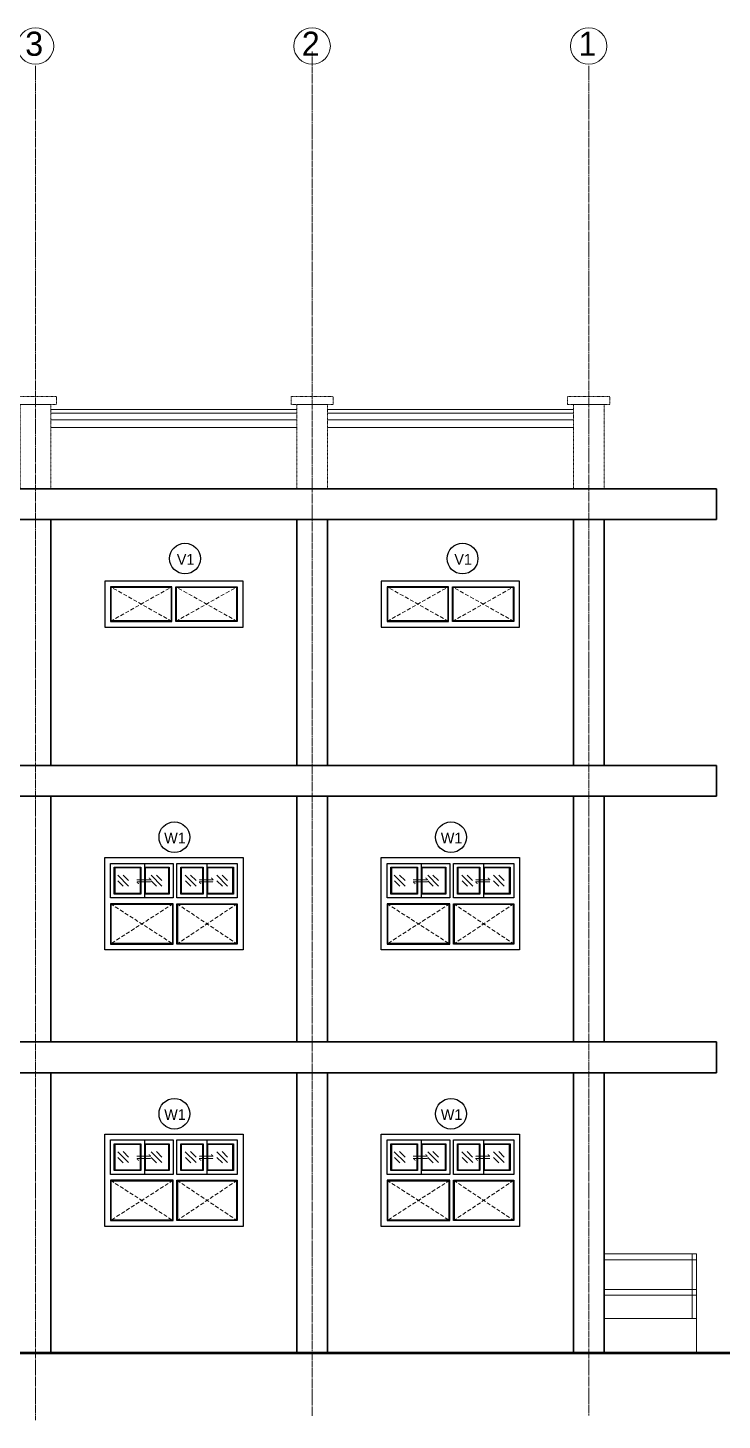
# Model space of a CAD drawing. Header units: inches. Extents: x -3071 to 2014935, y -37057 to 549694.
# Drawn here: x 1467695 to 1476730, y -1087 to 17037 of the extents above; entities that cross this region are included whole.
import ezdxf
from ezdxf.enums import TextEntityAlignment as Align

# ---------------------------------------------------------------- set-up
doc = ezdxf.new("R2010")
doc.units = ezdxf.units.IN
doc.header["$MEASUREMENT"] = 0
for name, pattern in [('ACAD_ISO08W100', [36, 24, -3, 6, -3]), ('DASHED', [0.75, 0.5, -0.25]), ('HIDDEN2', [0.1875, 0.125, -0.0625]), ('TRAZOS1', [0.15, 0.1, -0.05])]:
    doc.linetypes.add(name, pattern=pattern)
for name, color, linetype, lineweight in [('001-Archi- door window elevation', 92, 'Continuous', 25), ('001-Archi-hatch', 9, 'Continuous', 0), ('001-Archi-Opening Tags', 14, 'Continuous', 25), ('A .8 boundary line', 10, 'Continuous', 53), ('A 0.13 window elevation', 253, 'Continuous', 13), ('A 0.13parapet partition', 230, 'Continuous', 13), ('A 0.18 steps', 6, 'Continuous', 18), ('A 0.35 front line elevation', 112, 'Continuous', 35), ('A 0.9 RAILING', 100, 'Continuous', 9), ('cen', 50, 'ACAD_ISO08W100', 5), ('Grid Tag', 6, 'Continuous', 20)]:
    doc.layers.add(name, color=color, linetype=linetype, lineweight=lineweight)
doc.styles.add('Archi 100', font='GOTHIC.TTF', dxfattribs={"height": 200})
doc.styles.add('CG', font='GOTHIC.TTF', dxfattribs={"height": 40})
doc.styles.get("Standard").update_dxf_attribs({"font": 'GOTHIC.TTF'})

# ---------------------------------------------------------------- blocks, each defined once
blk = doc.blocks.new('window tag')
blk.add_circle((0, 0), 200)
at = {"style": 'Archi 100', "flags": 1}
for tag, p in [('WIDTH', (15, 174.5)), ('HEIGHT', (-4.5, -348.5))]:
    blk.add_attdef(tag, p, '', height=200, dxfattribs=at)
at = {"style": 'Archi 100'}
blk.add_attdef('SYMBOL', text='', height=200, dxfattribs=at).set_placement((8, -10.5), align=Align.MIDDLE_CENTER)
blk = doc.blocks.new('grid')
at = {"layer": 'Grid Tag', "linetype": 'Continuous', "ltscale": 30}
blk.add_circle((51, 48), 264, dxfattribs=at)
blk.add_attdef('GRID', (-143, -93), '', height=200)

msp = doc.modelspace()

# ---------------------------------------------------------------- linework, layer by layer
at = {"layer": '001-Archi- door window elevation'}
for points in [[(1468694.65, 9235.82), (1470494.65, 9235.82), (1470494.65, 9835.82), (1468694.65, 9835.82)], [(1472294.6, 9235.82), (1474094.6, 9235.82), (1474094.6, 9835.82), (1472294.6, 9835.82)], [(1468769.65, 9310.82), (1469569.65, 9310.82), (1469569.65, 9760.82), (1468769.65, 9760.82)], [(1469619.65, 9760.82), (1470419.65, 9760.82), (1470419.65, 9310.82), (1469619.65, 9310.82)], [(1472369.6, 9310.82), (1473169.6, 9310.82), (1473169.6, 9760.82), (1472369.6, 9760.82)], [(1473219.6, 9760.82), (1474019.6, 9760.82), (1474019.6, 9310.82), (1473219.6, 9310.82)], [(1468694.65, 6235.82), (1470494.65, 6235.82), (1470494.65, 5035.82), (1468694.65, 5035.82)], [(1472294.6, 6235.82), (1474094.6, 6235.82), (1474094.6, 5035.82), (1472294.6, 5035.82)], [(1469166.57, 5760.82), (1468819.65, 5760.82), (1468819.65, 6110.82), (1469166.57, 6110.82)], [(1469535.4, 5760.82), (1469216.57, 5760.82), (1469216.57, 6110.82), (1469535.4, 6110.82)], [(1469977.53, 5760.82), (1469685.4, 5760.82), (1469685.4, 6110.82), (1469977.53, 6110.82)], [(1470369.65, 5760.82), (1470027.53, 5760.82), (1470027.53, 6110.82), (1470369.65, 6110.82)], [(1472766.51, 5760.82), (1472419.6, 5760.82), (1472419.6, 6110.82), (1472766.51, 6110.82)], [(1473135.34, 5760.82), (1472816.51, 5760.82), (1472816.51, 6110.82), (1473135.34, 6110.82)], [(1473577.47, 5760.82), (1473285.34, 5760.82), (1473285.34, 6110.82), (1473577.47, 6110.82)], [(1473969.6, 5760.82), (1473627.47, 5760.82), (1473627.47, 6110.82), (1473969.6, 6110.82)], [(1469585.4, 5635.82), (1468769.65, 5635.82), (1468769.65, 5110.82), (1469585.4, 5110.82)], [(1469635.4, 5635.82), (1470419.65, 5635.82), (1470419.65, 5110.82), (1469635.4, 5110.82)], [(1473185.34, 5635.82), (1472369.6, 5635.82), (1472369.6, 5110.82), (1473185.34, 5110.82)], [(1473235.34, 5635.82), (1474019.6, 5635.82), (1474019.6, 5110.82), (1473235.34, 5110.82)], [(1468694.65, 2635.82), (1470494.65, 2635.82), (1470494.65, 1435.82), (1468694.65, 1435.82)], [(1472294.6, 2635.82), (1474094.6, 2635.82), (1474094.6, 1435.82), (1472294.6, 1435.82)], [(1469166.57, 2160.82), (1468819.65, 2160.82), (1468819.65, 2510.82), (1469166.57, 2510.82)], [(1469535.4, 2160.82), (1469216.57, 2160.82), (1469216.57, 2510.82), (1469535.4, 2510.82)], [(1469977.53, 2160.82), (1469685.4, 2160.82), (1469685.4, 2510.82), (1469977.53, 2510.82)], [(1470369.65, 2160.82), (1470027.53, 2160.82), (1470027.53, 2510.82), (1470369.65, 2510.82)], [(1472766.51, 2160.82), (1472419.6, 2160.82), (1472419.6, 2510.82), (1472766.51, 2510.82)], [(1473135.34, 2160.82), (1472816.51, 2160.82), (1472816.51, 2510.82), (1473135.34, 2510.82)], [(1473577.47, 2160.82), (1473285.34, 2160.82), (1473285.34, 2510.82), (1473577.47, 2510.82)], [(1473969.6, 2160.82), (1473627.47, 2160.82), (1473627.47, 2510.82), (1473969.6, 2510.82)], [(1469585.4, 2035.82), (1468769.65, 2035.82), (1468769.65, 1510.82), (1469585.4, 1510.82)], [(1469635.4, 2035.82), (1470419.65, 2035.82), (1470419.65, 1510.82), (1469635.4, 1510.82)], [(1473185.34, 2035.82), (1472369.6, 2035.82), (1472369.6, 1510.82), (1473185.34, 1510.82)], [(1473235.34, 2035.82), (1474019.6, 2035.82), (1474019.6, 1510.82), (1473235.34, 1510.82)]]:
    msp.add_lwpolyline(points, close=True, dxfattribs=at)
for points in [[(1469585.4, 5710.82), (1468769.65, 5710.82), (1468769.65, 6160.82), (1469585.4, 6160.82), (1469585.4, 5710.82)], [(1469216.57, 5710.82), (1469216.57, 6160.82)], [(1469635.4, 6160.82), (1470419.65, 6160.82), (1470419.65, 5710.82), (1469635.4, 5710.82), (1469635.4, 6160.82), (1469635.4, 6160.82)], [(1470027.53, 5710.82), (1470027.53, 6160.82)], [(1473185.34, 5710.82), (1472369.6, 5710.82), (1472369.6, 6160.82), (1473185.34, 6160.82), (1473185.34, 5710.82)], [(1472816.51, 5710.82), (1472816.51, 6160.82)], [(1473235.34, 6160.82), (1474019.6, 6160.82), (1474019.6, 5710.82), (1473235.34, 5710.82), (1473235.34, 6160.82), (1473235.34, 6160.82)], [(1473627.47, 5710.82), (1473627.47, 6160.82)], [(1469585.4, 2110.82), (1468769.65, 2110.82), (1468769.65, 2560.82), (1469585.4, 2560.82), (1469585.4, 2110.82)], [(1469216.57, 2110.82), (1469216.57, 2560.82)], [(1469635.4, 2560.82), (1470419.65, 2560.82), (1470419.65, 2110.82), (1469635.4, 2110.82), (1469635.4, 2560.82), (1469635.4, 2560.82)], [(1470027.53, 2110.82), (1470027.53, 2560.82)], [(1473185.34, 2110.82), (1472369.6, 2110.82), (1472369.6, 2560.82), (1473185.34, 2560.82), (1473185.34, 2110.82)], [(1472816.51, 2110.82), (1472816.51, 2560.82)], [(1473235.34, 2560.82), (1474019.6, 2560.82), (1474019.6, 2110.82), (1473235.34, 2110.82), (1473235.34, 2560.82), (1473235.34, 2560.82)], [(1473627.47, 2110.82), (1473627.47, 2560.82)]]:
    msp.add_lwpolyline(points, dxfattribs=at)
at = {"layer": '001-Archi-hatch', "linetype": 'TRAZOS1', "ltscale": 500}
for p, q in [((1468769.65, 9310.82), (1469569.65, 9760.82)), ((1469569.65, 9310.82), (1468769.65, 9760.82)), ((1469619.65, 9310.82), (1470419.65, 9760.82)), ((1470419.65, 9310.82), (1469619.65, 9760.82)), ((1472369.6, 9310.82), (1473169.6, 9760.82)), ((1473169.6, 9310.82), (1472369.6, 9760.82)), ((1473219.6, 9310.82), (1474019.6, 9760.82)), ((1474019.6, 9310.82), (1473219.6, 9760.82)), ((1468769.65, 5635.82), (1469585.4, 5110.82)), ((1469585.4, 5635.82), (1468769.65, 5110.82)), ((1469635.4, 5635.82), (1470419.65, 5110.82)), ((1470419.65, 5635.82), (1469635.4, 5110.82)), ((1472369.6, 5635.82), (1473185.34, 5110.82)), ((1473185.34, 5635.82), (1472369.6, 5110.82)), ((1473235.34, 5635.82), (1474019.6, 5110.82)), ((1474019.6, 5635.82), (1473235.34, 5110.82)), ((1468769.65, 2035.82), (1469585.4, 1510.82)), ((1469585.4, 2035.82), (1468769.65, 1510.82)), ((1469635.4, 2035.82), (1470419.65, 1510.82)), ((1470419.65, 2035.82), (1469635.4, 1510.82)), ((1472369.6, 2035.82), (1473185.34, 1510.82)), ((1473185.34, 2035.82), (1472369.6, 1510.82)), ((1473235.34, 2035.82), (1474019.6, 1510.82)), ((1474019.6, 2035.82), (1473235.34, 1510.82))]:
    msp.add_line(p, q, dxfattribs=at)
at = {"layer": '001-Archi-hatch'}
for p, q in [((1469005.63, 5865.02), (1468864.03, 6006.63)), ((1468933, 6008.37), (1469003.8, 5937.56)), ((1469439.85, 5865.02), (1469298.25, 6006.63)), ((1469367.22, 6008.37), (1469438.02, 5937.56)), ((1469884.82, 5865.02), (1469743.22, 6006.63)), ((1469812.19, 6008.37), (1469882.99, 5937.56)), ((1470294.86, 5865.02), (1470153.26, 6006.63)), ((1470222.23, 6008.37), (1470293.03, 5937.56)), ((1472605.57, 5865.02), (1472463.97, 6006.63)), ((1472532.94, 6008.37), (1472603.74, 5937.56)), ((1473039.79, 5865.02), (1472898.19, 6006.63)), ((1472967.16, 6008.37), (1473037.96, 5937.56)), ((1473484.76, 5865.02), (1473343.16, 6006.63)), ((1473412.13, 6008.37), (1473482.93, 5937.56)), ((1473894.8, 5865.02), (1473753.2, 6006.63)), ((1473822.17, 6008.37), (1473892.97, 5937.56)), ((1468865.86, 5934.08), (1468936.66, 5863.28)), ((1469300.08, 5934.08), (1469370.88, 5863.28)), ((1469745.05, 5934.08), (1469815.85, 5863.28)), ((1470155.09, 5934.08), (1470225.89, 5863.28)), ((1472465.8, 5934.08), (1472536.6, 5863.28)), ((1472900.02, 5934.08), (1472970.82, 5863.28)), ((1473344.99, 5934.08), (1473415.79, 5863.28)), ((1473755.03, 5934.08), (1473825.83, 5863.28)), ((1469005.63, 2265.02), (1468864.03, 2406.63)), ((1468933, 2408.37), (1469003.8, 2337.56)), ((1469439.85, 2265.02), (1469298.25, 2406.63)), ((1469367.22, 2408.37), (1469438.02, 2337.56)), ((1469884.82, 2265.02), (1469743.22, 2406.63)), ((1469812.19, 2408.37), (1469882.99, 2337.56)), ((1470294.86, 2265.02), (1470153.26, 2406.63)), ((1470222.23, 2408.37), (1470293.03, 2337.56)), ((1472605.57, 2265.02), (1472463.97, 2406.63)), ((1472532.94, 2408.37), (1472603.74, 2337.56)), ((1473039.79, 2265.02), (1472898.19, 2406.63)), ((1472967.16, 2408.37), (1473037.96, 2337.56)), ((1473484.76, 2265.02), (1473343.16, 2406.63)), ((1473412.13, 2408.37), (1473482.93, 2337.56)), ((1473894.8, 2265.02), (1473753.2, 2406.63)), ((1473822.17, 2408.37), (1473892.97, 2337.56)), ((1468865.86, 2334.08), (1468936.66, 2263.28)), ((1469300.08, 2334.08), (1469370.88, 2263.28)), ((1469745.05, 2334.08), (1469815.85, 2263.28)), ((1470155.09, 2334.08), (1470225.89, 2263.28)), ((1472465.8, 2334.08), (1472536.6, 2263.28)), ((1472900.02, 2334.08), (1472970.82, 2263.28)), ((1473344.99, 2334.08), (1473415.79, 2263.28)), ((1473755.03, 2334.08), (1473825.83, 2263.28))]:
    msp.add_line(p, q, dxfattribs=at)
for points in [[(1468779.65, 9320.82), (1469559.65, 9320.82), (1469559.65, 9750.82), (1468779.65, 9750.82)], [(1469629.65, 9750.82), (1470409.65, 9750.82), (1470409.65, 9320.82), (1469629.65, 9320.82)], [(1472379.6, 9320.82), (1473159.6, 9320.82), (1473159.6, 9750.82), (1472379.6, 9750.82)], [(1473229.6, 9750.82), (1474009.6, 9750.82), (1474009.6, 9320.82), (1473229.6, 9320.82)], [(1469156.57, 5770.82), (1468829.65, 5770.82), (1468829.65, 6100.82), (1469156.57, 6100.82)], [(1469525.4, 5770.82), (1469226.57, 5770.82), (1469226.57, 6100.82), (1469525.4, 6100.82)], [(1469967.53, 5770.82), (1469695.4, 5770.82), (1469695.4, 6100.82), (1469967.53, 6100.82)], [(1470359.65, 5770.82), (1470037.53, 5770.82), (1470037.53, 6100.82), (1470359.65, 6100.82)], [(1472756.51, 5770.82), (1472429.6, 5770.82), (1472429.6, 6100.82), (1472756.51, 6100.82)], [(1473125.34, 5770.82), (1472826.51, 5770.82), (1472826.51, 6100.82), (1473125.34, 6100.82)], [(1473567.47, 5770.82), (1473295.34, 5770.82), (1473295.34, 6100.82), (1473567.47, 6100.82)], [(1473959.6, 5770.82), (1473637.47, 5770.82), (1473637.47, 6100.82), (1473959.6, 6100.82)], [(1469575.4, 5625.82), (1468779.65, 5625.82), (1468779.65, 5120.82), (1469575.4, 5120.82)], [(1469645.4, 5625.82), (1470409.65, 5625.82), (1470409.65, 5120.82), (1469645.4, 5120.82)], [(1473175.34, 5625.82), (1472379.6, 5625.82), (1472379.6, 5120.82), (1473175.34, 5120.82)], [(1473245.34, 5625.82), (1474009.6, 5625.82), (1474009.6, 5120.82), (1473245.34, 5120.82)], [(1469156.57, 2170.82), (1468829.65, 2170.82), (1468829.65, 2500.82), (1469156.57, 2500.82)], [(1469525.4, 2170.82), (1469226.57, 2170.82), (1469226.57, 2500.82), (1469525.4, 2500.82)], [(1469967.53, 2170.82), (1469695.4, 2170.82), (1469695.4, 2500.82), (1469967.53, 2500.82)], [(1470359.65, 2170.82), (1470037.53, 2170.82), (1470037.53, 2500.82), (1470359.65, 2500.82)], [(1472756.51, 2170.82), (1472429.6, 2170.82), (1472429.6, 2500.82), (1472756.51, 2500.82)], [(1473125.34, 2170.82), (1472826.51, 2170.82), (1472826.51, 2500.82), (1473125.34, 2500.82)], [(1473567.47, 2170.82), (1473295.34, 2170.82), (1473295.34, 2500.82), (1473567.47, 2500.82)], [(1473959.6, 2170.82), (1473637.47, 2170.82), (1473637.47, 2500.82), (1473959.6, 2500.82)], [(1469575.4, 2025.82), (1468779.65, 2025.82), (1468779.65, 1520.82), (1469575.4, 1520.82)], [(1469645.4, 2025.82), (1470409.65, 2025.82), (1470409.65, 1520.82), (1469645.4, 1520.82)], [(1473175.34, 2025.82), (1472379.6, 2025.82), (1472379.6, 1520.82), (1473175.34, 1520.82)], [(1473245.34, 2025.82), (1474009.6, 2025.82), (1474009.6, 1520.82), (1473245.34, 1520.82)]]:
    msp.add_lwpolyline(points, close=True, dxfattribs=at)
at = {"layer": '001-Archi-hatch', "linetype": 'HIDDEN2', "ltscale": 5}
for points in [[(1469272.19, 5971.43), (1469295.35, 5948.27), (1469111.38, 5948.27)], [(1469134.54, 5895.11), (1469111.38, 5918.27), (1469295.35, 5918.27)], [(1470083.15, 5971.43), (1470106.31, 5948.27), (1469922.34, 5948.27)], [(1469945.5, 5895.11), (1469922.34, 5918.27), (1470106.31, 5918.27)], [(1472872.13, 5971.43), (1472895.29, 5948.27), (1472711.33, 5948.27)], [(1472734.49, 5895.11), (1472711.33, 5918.27), (1472895.29, 5918.27)], [(1473683.09, 5971.43), (1473706.25, 5948.27), (1473522.28, 5948.27)], [(1473545.44, 5895.11), (1473522.28, 5918.27), (1473706.25, 5918.27)], [(1469272.19, 2371.43), (1469295.35, 2348.27), (1469111.38, 2348.27)], [(1470083.15, 2371.43), (1470106.31, 2348.27), (1469922.34, 2348.27)], [(1472872.13, 2371.43), (1472895.29, 2348.27), (1472711.33, 2348.27)], [(1473683.09, 2371.43), (1473706.25, 2348.27), (1473522.28, 2348.27)], [(1469134.54, 2295.11), (1469111.38, 2318.27), (1469295.35, 2318.27)], [(1469945.5, 2295.11), (1469922.34, 2318.27), (1470106.31, 2318.27)], [(1472734.49, 2295.11), (1472711.33, 2318.27), (1472895.29, 2318.27)], [(1473545.44, 2295.11), (1473522.28, 2318.27), (1473706.25, 2318.27)]]:
    msp.add_lwpolyline(points, dxfattribs=at)
at = {"layer": 'A .8 boundary line'}
for p, q in [((1484511.47, -214.18), (1432975.8, -214.18)), ((1477302.89, -214.18), (1436533.98, -214.18))]:
    msp.add_line(p, q, dxfattribs=at)
at = {"layer": 'A 0.13 window elevation', "linetype": 'DASHED', "ltscale": 0.005}
for points in [[(1468069.6, 12235.82), (1467519.6, 12235.82), (1467519.6, 12135.82), (1468069.6, 12135.82)], [(1471669.6, 12235.82), (1471119.6, 12235.82), (1471119.6, 12135.82), (1471669.6, 12135.82)], [(1475269.6, 12235.82), (1474719.6, 12235.82), (1474719.6, 12135.82), (1475269.6, 12135.82)], [(1467994.6, 12135.82), (1467594.6, 12135.82), (1467594.6, 11035.82), (1467994.6, 11035.82)], [(1471594.6, 12135.82), (1471194.6, 12135.82), (1471194.6, 11035.82), (1471594.6, 11035.82)], [(1475194.6, 12135.82), (1474794.6, 12135.82), (1474794.6, 11035.82), (1475194.6, 11035.82)]]:
    msp.add_lwpolyline(points, close=True, dxfattribs=at)
at = {"layer": 'A 0.13parapet partition', "ltscale": 20}
for p, q in [((1471194.6, 11935.82), (1467994.6, 11935.82)), ((1471194.6, 11835.82), (1467994.6, 11835.82)), ((1474794.6, 11935.82), (1471594.6, 11935.82)), ((1474794.6, 11835.82), (1471594.6, 11835.82)), ((1475194.6, 1076.15), (1476394.6, 1076.15)), ((1475194.6, 1001.15), (1476394.6, 1001.15)), ((1476339.6, 235.82), (1476339.6, 1076.15)), ((1476394.6, 1076.15), (1476339.6, 1076.15)), ((1476394.6, 235.82), (1476394.6, 1076.15)), ((1475194.6, 614.67), (1476394.6, 614.67)), ((1475194.6, 539.67), (1476394.6, 539.67))]:
    msp.add_line(p, q, dxfattribs=at)
at = {"layer": 'A 0.18 steps', "ltscale": 20}
for q in [(1475194.6, 235.82), (1476394.6, -214.18)]:
    msp.add_line((1476394.6, 235.82), q, dxfattribs=at)
at = {"layer": 'A 0.35 front line elevation'}
for p, q in [((1476655.46, 11035.82), (1455644.59, 11035.82)), ((1476655.46, 10635.82), (1476655.46, 11035.82)), ((1476655.46, 10635.82), (1455644.59, 10635.82)), ((1467994.6, 7435.82), (1467994.6, 10635.82)), ((1471194.6, 7435.82), (1471194.6, 10635.82)), ((1471594.6, 7435.82), (1471594.6, 10635.82)), ((1474794.6, 7435.82), (1474794.6, 10635.82)), ((1475194.6, 7435.82), (1475194.6, 10635.82)), ((1476655.46, 7435.82), (1455644.59, 7435.82)), ((1476655.46, 7035.82), (1476655.46, 7435.82)), ((1476655.46, 7035.82), (1460394.6, 7035.82)), ((1467994.6, 3835.82), (1467994.6, 7035.82)), ((1471194.6, 3835.82), (1471194.6, 7035.82)), ((1471594.6, 3835.82), (1471594.6, 7035.82)), ((1474794.6, 3835.82), (1474794.6, 7035.82)), ((1475194.6, 3835.82), (1475194.6, 7035.82)), ((1459944.6, 3835.82), (1476655.46, 3835.82)), ((1476655.46, 3835.82), (1476655.46, 3435.82)), ((1455644.59, 3435.82), (1476655.46, 3435.82)), ((1467994.6, -214.18), (1467994.6, 3435.82)), ((1471194.6, -214.18), (1471194.6, 3435.82)), ((1471594.6, -214.18), (1471594.6, 3435.82)), ((1474794.6, -214.18), (1474794.6, 3435.82)), ((1475194.6, -214.18), (1475194.6, 3435.82))]:
    msp.add_line(p, q, dxfattribs=at)
at = {"layer": 'A 0.9 RAILING', "ltscale": 20}
for p, q in [((1471194.6, 12070.82), (1467994.6, 12070.82)), ((1467994.6, 12020.82), (1471194.6, 12020.82)), ((1474794.6, 12070.82), (1471594.6, 12070.82)), ((1471594.6, 12020.82), (1474794.6, 12020.82))]:
    msp.add_line(p, q, dxfattribs=at)
at = {"layer": 'cen', "ltscale": 2}
for p, q in [((1471394.6, -1031.92), (1471394.6, 16728.13)), ((1467794.6, 16542.6), (1467794.6, -1086.76)), ((1474994.6, 16542.6), (1474994.6, -1031.92))]:
    msp.add_line(p, q, dxfattribs=at)

# ---------------------------------------------------------------- block references
ref = msp.add_blockref('grid', (1467748.37, 16756.19), dxfattribs=dict(xscale=0.8987445155798923, yscale=0.8987445155798923, zscale=0.8987445155798923))
ref.add_attrib('GRID', '3', (1467659.83, 16672.41), dxfattribs={"height": 314.56})
ref = msp.add_blockref('grid', (1471348.37, 16756.19), dxfattribs=dict(xscale=0.8987445155798923, yscale=0.8987445155798923, zscale=0.8987445155798923))
ref.add_attrib('GRID', '2', (1471259.83, 16672.41), dxfattribs={"height": 314.56})
ref = msp.add_blockref('grid', (1474948.37, 16756.19), dxfattribs=dict(xscale=0.8987445155798923, yscale=0.8987445155798923, zscale=0.8987445155798923))
ref.add_attrib('GRID', '1', (1474859.83, 16672.41), dxfattribs={"height": 314.56})
at = {"layer": '001-Archi-Opening Tags'}
ref = msp.add_blockref('window tag', (1469739.8, 10128.1), dxfattribs=at)
ref.add_attrib('SYMBOL', 'V1', dxfattribs={"layer": '0', "height": 140, "style": 'CG'}).set_placement((1469747.8, 10117.6), align=Align.MIDDLE_CENTER)
ref = msp.add_blockref('window tag', (1473351.63, 10128.1), dxfattribs=at)
ref.add_attrib('SYMBOL', 'V1', dxfattribs={"layer": '0', "height": 140, "style": 'CG'}).set_placement((1473359.63, 10117.6), align=Align.MIDDLE_CENTER)
ref = msp.add_blockref('window tag', (1469601.6, 6500.97), dxfattribs=at)
ref.add_attrib('SYMBOL', 'W1', dxfattribs={"layer": '0', "height": 140, "style": 'CG'}).set_placement((1469609.6, 6490.47), align=Align.MIDDLE_CENTER)
ref = msp.add_blockref('window tag', (1473201.55, 6500.97), dxfattribs=at)
ref.add_attrib('SYMBOL', 'W1', dxfattribs={"layer": '0', "height": 140, "style": 'CG'}).set_placement((1473209.55, 6490.47), align=Align.MIDDLE_CENTER)
ref = msp.add_blockref('window tag', (1469601.6, 2900.97), dxfattribs=at)
ref.add_attrib('SYMBOL', 'W1', dxfattribs={"layer": '0', "height": 140, "style": 'CG'}).set_placement((1469609.6, 2890.47), align=Align.MIDDLE_CENTER)
ref = msp.add_blockref('window tag', (1473201.55, 2900.97), dxfattribs=at)
ref.add_attrib('SYMBOL', 'W1', dxfattribs={"layer": '0', "height": 140, "style": 'CG'}).set_placement((1473209.55, 2890.47), align=Align.MIDDLE_CENTER)

doc.saveas('drawing.dxf')
